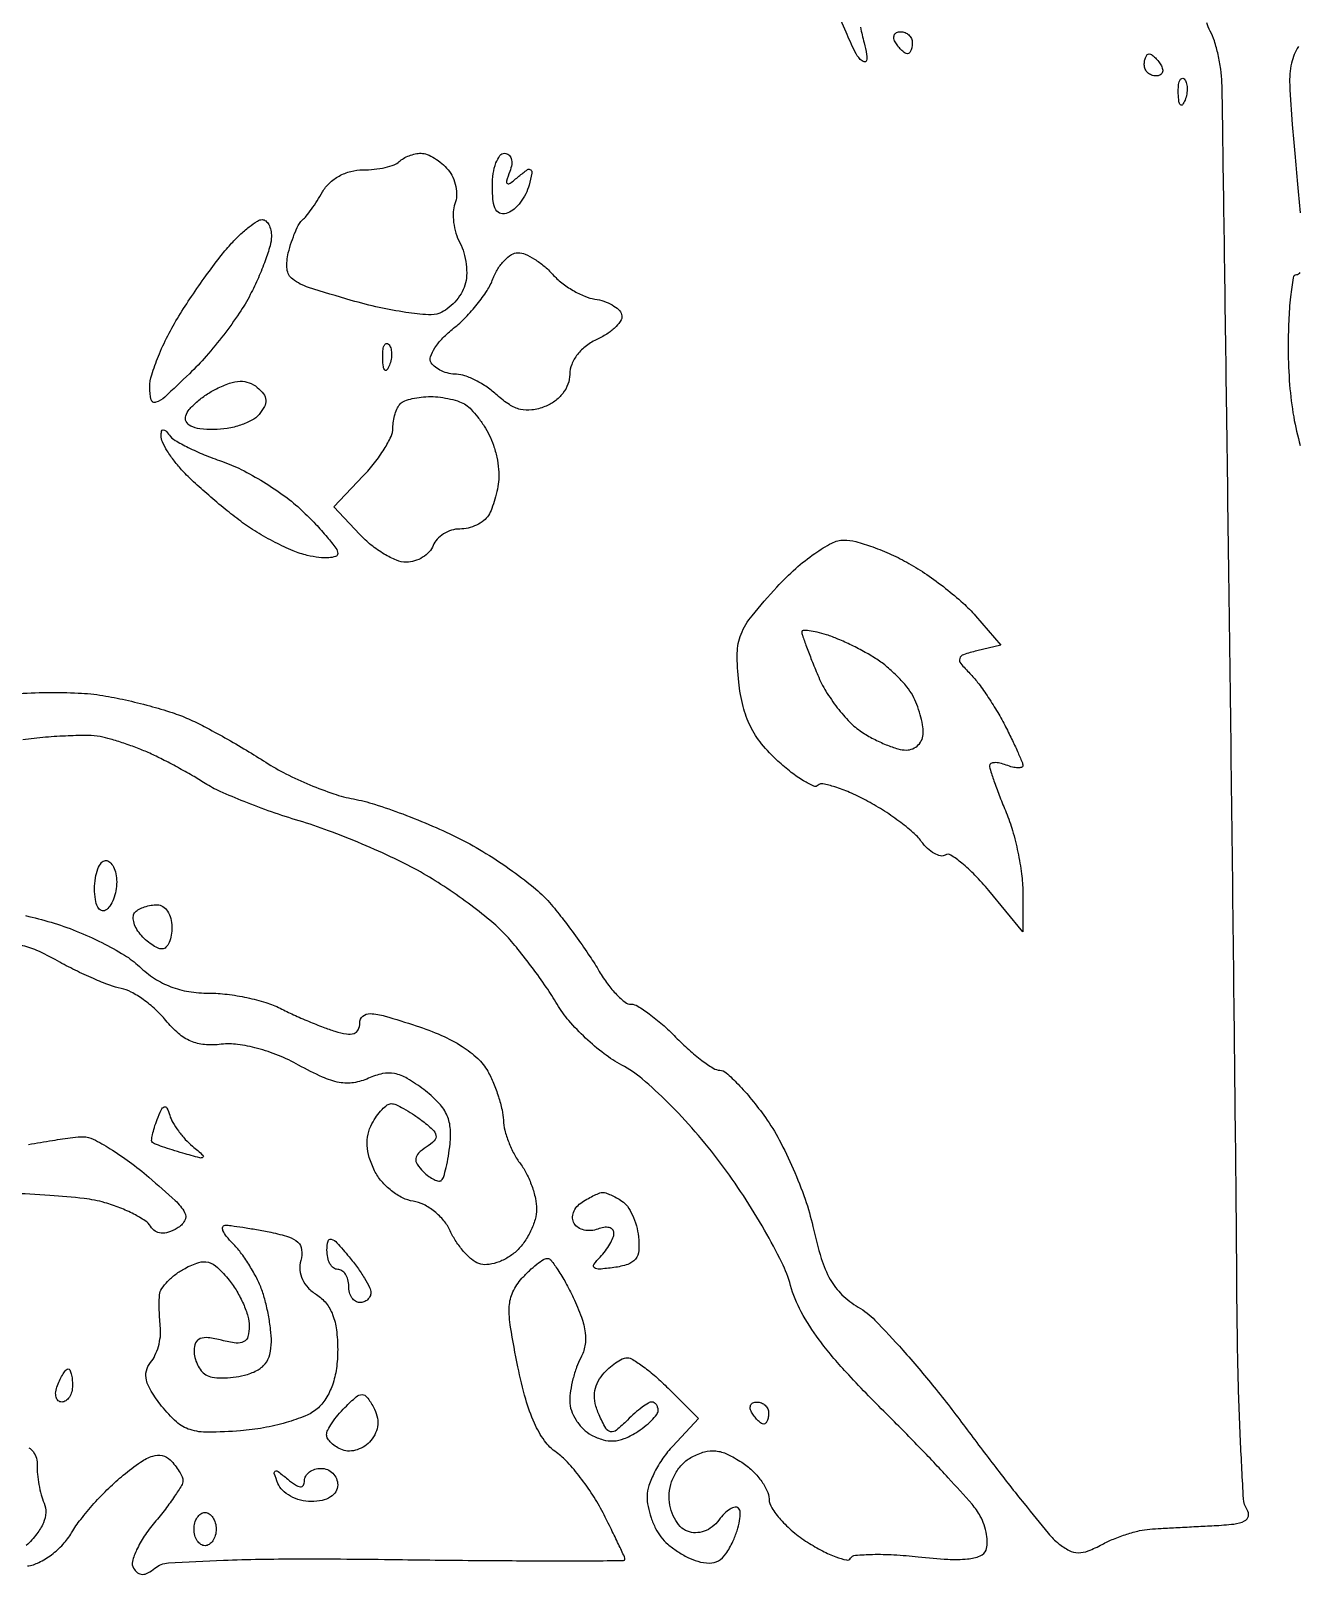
# Model space of a CAD drawing. Extents: x 0 to 102, y 0 to 135.
# Drawn here: x 9.83 to 19.54, y 109.91 to 121.75 of the extents above; entities that cross this region are included whole.
import ezdxf

# ---------------------------------------------------------------- set-up
doc = ezdxf.new("R2010")
doc.units = 0
doc.header["$MEASUREMENT"] = 0

msp = doc.modelspace()

# ---------------------------------------------------------------- linework, layer by layer
for points in [[(9.712642, 116.670807, -0.014533), (9.958724, 116.681037, -0.014674), (10.196638, 116.677025, -0.028678), (10.385199, 116.657429, -0.014869), (10.557427, 116.624194, -0.011457), (10.743172, 116.578094, -0.011618), (10.914886, 116.52696, -0.026966), (11.0403, 116.478809, -0.015855), (11.161336, 116.420013, -0.006837), (11.318951, 116.334401, -0.006757), (11.484369, 116.238637, -0.008888), (11.6325, 116.146577, 0.026404), (11.786368, 116.058265, 0.018062), (11.969365, 115.973867, 0.018245), (12.152144, 115.905169, 0.034748), (12.304075, 115.865797, -0.031108), (12.465242, 115.82528, -0.012423), (12.680492, 115.750749, -0.012238), (12.909298, 115.658656, -0.015089), (13.117633, 115.561261, -0.02144), (13.317654, 115.449285, -0.017581), (13.521413, 115.313332, -0.017935), (13.700019, 115.174884, -0.044032), (13.817624, 115.057775, -0.01151), (13.912525, 114.939572, -0.007609), (14.016293, 114.799692, -0.007658), (14.11305, 114.66058, -0.014711), (14.185557, 114.545693, 0.025904), (14.249278, 114.449561, 0.032918), (14.318087, 114.368358, 0.034736), (14.3825, 114.310416, 0.167317), (14.42844, 114.2946, -0.13846), (14.479371, 114.280221, -0.021155), (14.567706, 114.220737, -0.022299), (14.668346, 114.13943, -0.017677), (14.76975, 114.04315, 0.016657), (14.870924, 113.946696, 0.021095), (14.970868, 113.864873, 0.019691), (15.058396, 113.804417, 0.13567), (15.107909, 113.78935, -0.177879), (15.157013, 113.769863, -0.018387), (15.248164, 113.682073, -0.021065), (15.351645, 113.565337, -0.015325), (15.457014, 113.42745, -0.033776), (15.563434, 113.255551, -0.018951), (15.670106, 113.034106, -0.018841), (15.761326, 112.801228, -0.02906), (15.820564, 112.593305, 0.019052), (15.885064, 112.34843, 0.054367), (15.954281, 112.186646, 0.072325), (16.043649, 112.070852, 0.058952), (16.168315, 111.975819, -0.066574), (16.295534, 111.875749, -0.010945), (16.5091, 111.646243, -0.011869), (16.749516, 111.363011, -0.010231), (16.988752, 111.054514, 0.004067), (17.220272, 110.748244, 0.005302), (17.437369, 110.47197, 0.003996), (17.623242, 110.244277, 0.047989), (17.703539, 110.164479, 0.05311), (17.781947, 110.11308, 0.114885), (17.851485, 110.095667, 0.097355), (17.929013, 110.109574, 0.031289), (18.035542, 110.158967, -0.026807), (18.122869, 110.200411, -0.019726), (18.223499, 110.237151, -0.020043), (18.321714, 110.264389, -0.04134), (18.4005, 110.276121, -0.002067), (18.487141, 110.281417, -0.00068), (18.614656, 110.288509, -0.000677), (18.756162, 110.295994, -0.000767), (18.891943, 110.302783, 0.016506), (19.044198, 110.315209, 0.083093), (19.125982, 110.338749, 0.233172), (19.154774, 110.375347, 0.198248), (19.145743, 110.42415, -0.129923), (19.11799, 110.509029, -0.00268), (19.094477, 110.958584, -0.006092), (19.076108, 111.487559, -0.004039), (19.067331, 112.095, 0.000945), (19.060383, 112.93601, 0.000243), (19.045939, 114.293807, 0.000248), (19.027942, 115.842582, 0.000252), (19.008508, 117.3825, 0.000101), (18.989264, 118.826652, 0.000153), (18.971886, 120.082841, 0.000056), (18.956457, 121.165495, 0.003832), (18.952438, 121.347951, 0.02716), (18.943656, 121.452264, 0.020874), (18.923183, 121.564744, 0.021288), (18.895077, 121.668574, 0.046151), (18.862982, 121.744666, -0.04584), (18.836205, 121.808039, -0.067656)], [(16.184687, 121.774713, 0.009036), (16.212722, 121.6548, -0.015845), (16.232427, 121.565019, -0.102472), (16.231511, 121.518912, -0.441448), (16.21407, 121.509035, -0.121155), (16.183798, 121.5279, -0.081836), (16.142597, 121.586971, -0.009141), (16.074364, 121.736756, -0.010916), (15.9998, 121.919535, -0.008649)], [(19.538745, 121.626398, 0.092524), (19.485332, 121.499007, 0.063802), (19.471152, 121.332724, 0.0122), (19.491416, 121.029626, -0.000595), (19.511367, 120.808471, -0.000484), (19.532242, 120.571355, -0.000488), (19.551055, 120.352789, -0.001272)], [(19.547796, 119.896607, -0.338318), (19.523706, 119.8782, 0.368161), (19.497704, 119.856053, 0.012102), (19.477847, 119.710454, 0.017853), (19.463875, 119.526093, 0.010799), (19.459858, 119.30715, 0.018531), (19.470758, 119.036913, 0.024098), (19.501775, 118.791166, 0.026553), (19.552305, 118.572239, 0.036584)], [(9.807209, 109.993839, 0.081428), (9.895474, 110.021179, 0.045664), (9.991221, 110.080429, 0.044041), (10.079454, 110.159937, 0.054338), (10.145609, 110.248648, -0.033399), (10.215253, 110.350671, -0.016302), (10.316614, 110.471415, -0.016093), (10.430631, 110.590626, -0.02241), (10.540578, 110.689151, -0.019502), (10.673672, 110.78967, -0.0739), (10.766857, 110.835877, -0.133786), (10.838587, 110.839236, -0.142504), (10.900128, 110.805432, -0.028354), (10.937585, 110.763467, -0.030111), (10.96925, 110.718336, -0.031567), (10.9915, 110.676468, -0.106747), (10.998, 110.646371, -0.138705), (10.987742, 110.610106, -0.011541), (10.934091, 110.527204, -0.014702), (10.863769, 110.430119, -0.01081), (10.780437, 110.326623, 0.027999), (10.701214, 110.220997, 0.038453), (10.643202, 110.117449, 0.042893), (10.611198, 110.029245, 0.206854), (10.618769, 109.977624, 0.089429), (10.650727, 109.942053, 0.165947), (10.687006, 109.929564, 0.129136), (10.730068, 109.940751, 0.045452), (10.78311, 109.977186, -0.159568), (10.886705, 110.018115, -0.006037), (11.307787, 110.038223, -0.008795), (11.869375, 110.048362, -0.00354), (12.636778, 110.043285, 0.001395), (13.305985, 110.035986, 0.002327), (13.869341, 110.034035, 0.000218), (14.371512, 110.034851, 0.41361), (14.382, 110.045361, 0.109087), (14.377927, 110.063806, 0.00177), (14.33263, 110.160482, 0.004529), (14.278343, 110.272645, 0.002979), (14.213933, 110.40078, 0.025263), (14.135773, 110.536576, 0.021235), (14.039937, 110.672178, 0.021765), (13.94162, 110.788615, 0.053811), (13.857617, 110.862073, -0.085013), (13.765973, 110.952847, -0.04953), (13.688672, 111.087367, -0.037638), (13.621824, 111.272015, -0.017724), (13.562309, 111.518779, -0.00886), (13.506207, 111.821065, -0.052938), (13.496609, 111.980822, -0.098176), (13.523928, 112.091738, -0.074725), (13.593336, 112.196215, -0.018576), (13.650297, 112.25464, -0.023563), (13.707257, 112.303978, -0.022603), (13.757556, 112.340001, -0.145081), (13.787243, 112.3488, -0.233524), (13.815969, 112.33461, -0.016977), (13.868744, 112.260559, -0.020926), (13.927372, 112.163503, -0.014146), (13.98631, 112.048406, -0.023967), (14.049294, 111.8982, -0.055982), (14.077904, 111.779894, -0.073919), (14.075697, 111.680228, -0.080596), (14.044279, 111.588668, 0.036559), (14.0116, 111.515157, 0.023295), (13.984051, 111.425669, 0.023382), (13.965144, 111.334877, 0.039659), (13.959, 111.257538, 0.084952), (13.971381, 111.185191, 0.057659), (14.00813, 111.109921, 0.056431), (14.062285, 111.043242, 0.071256), (14.126252, 110.996243, 0.052536), (14.213996, 110.960541, 0.083378), (14.294386, 110.95125, 0.080684), (14.375267, 110.968684, 0.046261), (14.464652, 111.013617, 0.025039), (14.530177, 111.059249, 0.031754), (14.585525, 111.107977, 0.033161), (14.625118, 111.153197, 0.164676), (14.6358, 111.18475, 0.073624), (14.632165, 111.2093, 0.087997), (14.621599, 111.230127, 0.100588), (14.605893, 111.244049, 0.131944), (14.587457, 111.249, 0.141123), (14.560968, 111.241372, 0.019154), (14.512791, 111.208476, 0.020815), (14.457523, 111.163873, 0.01619), (14.401161, 111.111046, -0.021348), (14.31645, 111.033276, -0.224455), (14.272163, 111.021569, -0.224318), (14.234992, 111.048359, -0.021322), (14.183674, 111.151333, -0.049064), (14.154452, 111.239027, -0.078347), (14.149157, 111.317668, -0.08443), (14.168189, 111.389904, -0.066763), (14.211129, 111.458487, -0.033712), (14.258028, 111.507819, -0.035403), (14.31041, 111.549532, -0.037852), (14.360487, 111.578608, -0.113075), (14.398867, 111.5874, -0.141646), (14.443188, 111.574587, -0.018955), (14.524223, 111.519059, -0.020674), (14.617243, 111.443839, -0.016041), (14.712221, 111.35475), (14.944827, 111.1221), (14.748013, 110.912379, 0.03709), (14.672694, 110.819146, 0.033391), (14.609014, 110.712576, 0.034989), (14.564985, 110.608989, 0.08318), (14.5512, 110.526699, 0.049748), (14.5589, 110.449499, 0.032372), (14.582264, 110.36291, 0.032465), (14.616432, 110.280532, 0.052076), (14.65695, 110.216212, 0.050181), (14.710219, 110.160888, 0.029875), (14.7834, 110.10591, 0.029679), (14.863714, 110.059366, 0.044691), (14.938917, 110.029627, 0.067807), (15.028043, 110.015989, 0.133513), (15.096985, 110.033521, 0.114812), (15.154263, 110.086148, 0.042913), (15.208207, 110.181844, 0.027276), (15.240231, 110.263682, 0.037034), (15.259422, 110.340632, 0.040674), (15.265027, 110.403393, 0.200933), (15.251856, 110.435544, 0.246319), (15.225252, 110.443843, 0.089107), (15.187021, 110.429523, 0.06253), (15.143174, 110.39542, 0.038391), (15.100549, 110.345639, -0.070724), (15.049804, 110.293577, -0.078782), (14.988291, 110.259991, -0.083538), (14.922576, 110.248316, -0.094164), (14.859534, 110.259699, -0.113192), (14.805772, 110.295839, -0.067451), (14.760832, 110.358942, -0.061424), (14.730657, 110.438758, -0.05976), (14.7204, 110.524268, -0.065918), (14.732615, 110.616518, -0.064498), (14.768437, 110.703145, -0.065799), (14.824308, 110.776285, -0.074049), (14.895273, 110.829036, -0.054037), (14.991641, 110.86791, -0.096158), (15.076594, 110.87504, -0.084254), (15.165557, 110.849833, -0.033969), (15.275973, 110.787762, -0.044274), (15.354984, 110.725354, -0.043347), (15.42239, 110.649599, -0.046747), (15.469379, 110.572453, -0.107699), (15.485381, 110.5068, 0.136227), (15.506292, 110.438056, 0.040055), (15.573299, 110.349203, 0.036973), (15.668134, 110.25712, 0.032363), (15.779648, 110.175462, 0.020358), (15.893895, 110.109037, 0.032997), (15.996444, 110.063246, 0.035784), (16.077213, 110.039805, 0.317061), (16.109482, 110.053569, -0.238552), (16.146451, 110.076177, -0.015006), (16.277831, 110.082819, -0.019493), (16.441236, 110.079799, -0.013043), (16.627609, 110.064192, 0.012341), (16.854219, 110.044895, 0.039968), (17.005057, 110.047856, 0.066424), (17.101199, 110.070588, 0.213028), (17.146708, 110.116024, 0.092331), (17.156128, 110.167133, 0.041667), (17.150309, 110.235297, 0.039373), (17.131881, 110.308336, 0.043202), (17.102627, 110.375239, 0.055769), (17.039006, 110.466271, 0.005264), (16.856698, 110.669196, 0.006687), (16.632905, 110.906631, 0.005216), (16.383664, 111.158761, -0.010767), (16.076252, 111.476721, -0.026469), (15.868457, 111.726412, -0.035872), (15.731566, 111.940247, -0.056242), (15.649589, 112.142339, 0.046659), (15.582324, 112.317716, 0.015072), (15.451348, 112.563487, 0.014883), (15.288418, 112.829506, 0.016171), (15.114187, 113.077922, 0.017738), (14.9196, 113.318818, 0.018531), (14.711133, 113.541704, 0.019441), (14.513631, 113.723084, 0.054098), (14.357969, 113.828644, -0.040635), (14.222609, 113.915222, -0.026217), (14.080486, 114.035584, -0.026329), (13.95306, 114.168838, -0.044216), (13.862893, 114.2946, 0.016655), (13.779682, 114.425295, 0.010236), (13.673532, 114.573754, 0.01026), (13.562375, 114.716469, 0.018016), (13.463924, 114.829111, 0.03164), (13.348474, 114.937365, 0.013485), (13.181451, 115.0678, 0.01328), (12.995265, 115.197786, 0.016998), (12.8169, 115.306881, 0.018764), (12.61838, 115.409581, 0.010384), (12.369049, 115.520663, 0.010343), (12.111413, 115.622871, 0.016379), (11.8863, 115.69853, -0.01131), (11.676452, 115.766699, -0.01066), (11.465679, 115.845562, -0.010684), (11.281989, 115.923381, -0.036005), (11.1672, 115.985209, 0.010468), (11.07087, 116.043623, 0.006526), (10.9557, 116.108215, 0.006547), (10.840437, 116.168953, 0.011801), (10.7442, 116.215237, 0.014648), (10.650856, 116.254196, 0.010706), (10.545126, 116.292155, 0.010835), (10.443314, 116.323827, 0.023396), (10.3635, 116.34278, 0.045548), (10.271371, 116.351589, 0.011317), (10.119746, 116.348809, 0.011477), (9.945655, 116.337665, 0.011291), (9.7713, 116.318503, 0.020191)], [(9.793247, 114.972928, -0.013521), (9.988595, 114.921396, -0.02439), (10.18037, 114.854908, -0.020462), (10.376608, 114.766467, -0.020952), (10.549405, 114.670664, -0.052023), (10.664229, 114.582996, 0.044827), (10.780273, 114.49173, 0.052953), (10.904659, 114.428383, 0.051688), (11.042122, 114.391527, 0.039688), (11.19718, 114.3792, -0.030671), (11.33519, 114.370726, -0.021825), (11.488043, 114.345071, -0.022134), (11.632255, 114.307603, -0.043033), (11.742451, 114.263018, 0.010975), (11.843813, 114.214238, 0.007743), (11.959708, 114.163715, 0.007819), (12.072083, 114.118835, 0.016281), (12.16125, 114.088117, 0.032656), (12.250302, 114.066897, 0.121436), (12.307382, 114.071074, 0.20198), (12.339673, 114.099016, 0.115222), (12.3516, 114.150087, -0.212475), (12.375059, 114.202799, -0.197569), (12.430938, 114.222769, -0.059537), (12.545337, 114.203625, -0.007597), (12.784043, 114.1298, -0.025024), (12.97629, 114.056301, -0.037771), (13.134337, 113.971855, -0.044596), (13.254407, 113.879559, -0.080301), (13.330945, 113.782162, -0.027745), (13.375189, 113.690644, -0.021365), (13.413453, 113.586505, -0.021798), (13.440867, 113.485808, -0.047186), (13.451093, 113.4063, 0.05502), (13.462172, 113.329641, 0.029518), (13.491597, 113.238563, 0.02901), (13.533011, 113.148142, 0.040034), (13.580991, 113.07288, -0.044784), (13.628559, 112.996678, -0.031082), (13.668713, 112.903374, -0.031454), (13.69624, 112.80814, -0.054675), (13.7052, 112.726442, -0.07086), (13.693785, 112.646304, -0.041986), (13.659091, 112.556023, -0.041124), (13.608313, 112.469953, -0.05506), (13.548235, 112.402172, -0.052789), (13.478718, 112.351478, -0.052204), (13.399873, 112.31624, -0.056969), (13.32392, 112.300673, -0.114181), (13.263594, 112.309114, -0.08474), (13.208139, 112.342016, -0.036419), (13.14661, 112.402565, -0.034697), (13.088988, 112.478165, -0.038611), (13.044639, 112.558444, 0.065787), (12.995424, 112.637133, 0.051183), (12.923476, 112.708056, 0.052367), (12.840941, 112.761111, 0.081261), (12.760348, 112.78644, -0.081883), (12.678945, 112.812134, -0.050135), (12.593955, 112.866529, -0.048693), (12.5184, 112.939329, -0.06149), (12.464943, 113.020242, -0.040141), (12.42466, 113.120872, -0.061115), (12.407971, 113.213402, -0.068381), (12.414865, 113.299208, -0.068776), (12.444652, 113.379792, -0.030772), (12.480891, 113.438514, -0.037895), (12.521863, 113.488137, -0.04153), (12.561527, 113.523053, -0.161076), (12.592207, 113.5332, -0.105275), (12.627459, 113.525694, -0.019964), (12.686673, 113.496395, -0.020519), (12.754208, 113.455873, -0.017571), (12.82188, 113.407908, -0.020445), (12.909584, 113.335135, -0.1656), (12.934687, 113.290158, -0.249503), (12.921792, 113.249649, -0.048426), (12.859907, 113.19993, 0.044178), (12.80105, 113.153459, 0.175175), (12.780619, 113.11297, 0.180836), (12.791106, 113.069611, 0.047607), (12.837347, 113.013613, 0.034204), (12.87976, 112.976637, 0.052211), (12.921492, 112.951376, 0.06793), (12.95657, 112.940359, 0.243149), (12.978271, 112.947271, 0.125987), (12.994298, 112.974329, 0.013895), (13.012707, 113.044573, 0.016252), (13.029849, 113.130904, 0.012472), (13.043131, 113.226146, 0.053815), (13.043895, 113.351311, 0.088036), (13.01496, 113.453063, 0.079978), (12.95028, 113.545159, 0.037703), (12.84106, 113.641636, 0.028493), (12.715526, 113.725903, 0.08363), (12.618675, 113.763172, 0.101721), (12.526264, 113.762962, 0.055525), (12.41806, 113.72759, -0.068446), (12.304691, 113.693733, -0.085116), (12.194853, 113.695522, -0.060704), (12.065369, 113.736625, -0.019118), (11.883653, 113.828213, 0.029841), (11.728748, 113.902169, 0.030684), (11.567556, 113.956377, 0.032857), (11.416039, 113.986677, 0.061828), (11.291453, 113.987697, -0.049292), (11.162702, 113.985532, -0.081366), (11.057382, 114.01176, -0.077909), (10.962859, 114.071277, -0.041729), (10.866607, 114.170553, 0.03528), (10.787699, 114.254064, 0.030833), (10.694357, 114.329788, 0.032088), (10.601135, 114.387685, 0.075482), (10.524133, 114.415004, -0.042172), (10.438241, 114.439196, -0.01255), (10.311753, 114.490296, -0.012493), (10.171973, 114.555083, -0.013189), (10.038146, 114.625673, 0.02144), (9.87839, 114.706599, 0.056987), (9.756848, 114.745822, 0.080543)], [(9.816419, 113.221268, -0.005951), (9.998928, 113.251731, -0.005433), (10.154351, 113.274048, -0.032949), (10.235482, 113.2794, -0.118403), (10.311067, 113.261247, -0.02039), (10.440461, 113.188496, -0.021203), (10.588208, 113.088418, -0.017546), (10.73688, 112.969939, -0.008514), (10.93927, 112.79064, -0.080753), (11.010708, 112.700031, -0.259478), (11.010627, 112.636557, -0.13877), (10.953534, 112.579397, -0.045903), (10.885882, 112.54931, -0.100232), (10.829835, 112.542158, -0.129684), (10.784711, 112.557654, -0.107535), (10.749327, 112.594304, 0.109446), (10.70798, 112.636808, 0.02601), (10.622198, 112.686973, 0.025527), (10.515277, 112.735507, 0.022772), (10.399852, 112.774983, 0.042653), (10.240922, 112.806991, 0.010759), (9.977977, 112.831242, 0.010901), (9.675171, 112.845986, 0.010807)], [(9.816849, 110.899146, -0.10538), (9.852505, 110.86711, -0.092211), (9.875391, 110.819114, -0.075594), (9.881647, 110.76255, 0.03507), (9.883608, 110.695745, 0.020966), (9.894811, 110.617038, 0.020935), (9.912636, 110.539222, 0.033845), (9.93494, 110.475089, -0.115225), (9.947534, 110.402994, -0.085777), (9.929242, 110.324033, -0.066995), (9.879348, 110.239377, -0.036946), (9.798186, 110.150528)]]:
    msp.add_lwpolyline(points, format="xyb")
for points in [[(16.492007, 121.7394, -0.093332), (16.526207, 121.73296, -0.09642), (16.555282, 121.714549, -0.099167), (16.574742, 121.68708, -0.105053), (16.5816, 121.6548, -0.042167), (16.578864, 121.622411, -0.061769), (16.570641, 121.595051, -0.081139), (16.558559, 121.576499, -0.210953), (16.544293, 121.5702, -0.151918), (16.526465, 121.575745, -0.038439), (16.502586, 121.595051, -0.035638), (16.477457, 121.622417, -0.029505), (16.4547, 121.6548, -0.082592), (16.441459, 121.687126, -0.161196), (16.444091, 121.714549, -0.182303), (16.461979, 121.732777, -0.108972)], [(18.395507, 121.5702, -0.151918), (18.413335, 121.564655, -0.038439), (18.437214, 121.545349, -0.035638), (18.462343, 121.517983, -0.029505), (18.4851, 121.4856, -0.082592), (18.498341, 121.453274, -0.161196), (18.495709, 121.425851, -0.182303), (18.477821, 121.407623, -0.108972), (18.447793, 121.401, -0.093332), (18.413593, 121.40744, -0.09642), (18.384518, 121.425851, -0.099167), (18.365058, 121.45332, -0.105053), (18.3582, 121.4856, -0.042167), (18.360936, 121.517989, -0.061769), (18.369159, 121.545349, -0.081139), (18.381241, 121.563901, -0.210953)], [(18.663113, 121.378087, -0.126455), (18.679461, 121.350429, -0.060344), (18.686158, 121.309372, -0.05415), (18.682992, 121.262203, -0.051402), (18.669791, 121.215938, -0.054073), (18.651048, 121.180687, -0.470617), (18.63563, 121.179228, -0.168741), (18.623674, 121.203911, -0.018894), (18.618679, 121.26705, -0.028489), (18.619609, 121.325947, -0.077125), (18.628976, 121.366554, -0.208169), (18.644597, 121.381997, -0.296942)], [(12.820641, 120.8088, -0.094673), (12.867369, 120.799872, -0.042247), (12.923665, 120.77184, -0.039813), (12.97998, 120.73112, -0.04314), (13.027506, 120.682977, -0.068307), (13.063624, 120.624894, -0.054783), (13.086138, 120.554722, -0.056284), (13.092448, 120.483656, -0.085839), (13.080468, 120.423049, 0.079999), (13.067168, 120.359639, 0.042868), (13.070262, 120.279495, 0.041284), (13.087738, 120.196198, 0.050563), (13.11799, 120.122676, -0.053964), (13.148365, 120.047408, -0.039221), (13.166086, 119.958782, -0.039876), (13.169536, 119.870908, -0.066813), (13.156766, 119.79822, -0.062353), (13.126996, 119.733627, -0.045191), (13.079214, 119.670346, -0.045749), (13.021806, 119.617685, -0.071235), (12.963262, 119.585043, -0.110587), (12.877, 119.572347, -0.017357), (12.705157, 119.591128, -0.018568), (12.50084, 119.628457, -0.015252), (12.285833, 119.682977, -0.007656), (11.959428, 119.781859, -0.084578), (11.838671, 119.844454, -0.210429), (11.795132, 119.922472, -0.085219), (11.804557, 120.046553, -0.018737), (11.828958, 120.130362, -0.021718), (11.858556, 120.208001, -0.021382), (11.888935, 120.270824, -0.107285), (11.914157, 120.300353, 0.061589), (11.941989, 120.327511, 0.013784), (11.982047, 120.380528, 0.014102), (12.025174, 120.44476, 0.01322), (12.065591, 120.5127, -0.077393), (12.118804, 120.580605, -0.062995), (12.193786, 120.634796, -0.061124), (12.28232, 120.66994, -0.064035), (12.375323, 120.6819, 0.026826), (12.462333, 120.686572, 0.029101), (12.545972, 120.700538, 0.030342), (12.615508, 120.720859, 0.109622), (12.654282, 120.74535, -0.065558), (12.686209, 120.769661, -0.038893), (12.729516, 120.790162, -0.038269), (12.776732, 120.804142, -0.052892)], [(13.460451, 120.8088, -0.173013), (13.491935, 120.797569, -0.151815), (13.511273, 120.768323, -0.105146), (13.514566, 120.723501, -0.057622), (13.500815, 120.669934, 0.013111), (13.474534, 120.595685, 0.36126), (13.481661, 120.577808, 0.295163), (13.502942, 120.579427, 0.010689), (13.569707, 120.632469, -0.017887), (13.635917, 120.683532, -0.344757), (13.66022, 120.682491, -0.272912), (13.669093, 120.656683, -0.013519), (13.647908, 120.565687, -0.052914), (13.622305, 120.497977, -0.0458), (13.582018, 120.433543, -0.048175), (13.533985, 120.381628, -0.090629), (13.485363, 120.352007, -0.143622), (13.431694, 120.347644, -0.214092), (13.394103, 120.374822, -0.105864), (13.372692, 120.441196, -0.025281), (13.3668, 120.557655, -0.035478), (13.373634, 120.653844, -0.053821), (13.39431, 120.735026, -0.070339), (13.424546, 120.790719, -0.237568)], [(11.604947, 120.3012, -0.180233), (11.631608, 120.291267, -0.091585), (11.654281, 120.262933, -0.071565), (11.669637, 120.220774, -0.051652), (11.6748, 120.17093, -0.071321), (11.664775, 120.101007, -0.016132), (11.627275, 119.986724, -0.016395), (11.574945, 119.856504, -0.015258), (11.513013, 119.72678, -0.029505), (11.429364, 119.585609, -0.015341), (11.309595, 119.419461, -0.015202), (11.175752, 119.255855, -0.022363), (11.047713, 119.121354, -0.005153), (10.857876, 118.942727, -0.103962), (10.790181, 118.902378, -0.444002), (10.755224, 118.921721, -0.057487), (10.7442, 119.017285, -0.075247), (10.758692, 119.113038, -0.021528), (10.809399, 119.254815, -0.02115), (10.881198, 119.411861, -0.021012), (10.966153, 119.562631, -0.009592), (11.063841, 119.713596, -0.007847), (11.173871, 119.871291, -0.007941), (11.27968, 120.013172, -0.020613), (11.3616, 120.11085, -0.018513), (11.433145, 120.183735, -0.023466), (11.504649, 120.245285, -0.022494), (11.567759, 120.290227, -0.144453)], [(13.563094, 120.0474, -0.102246), (13.617922, 120.03607, -0.037108), (13.688659, 119.999086, -0.034914), (13.762312, 119.945865, -0.034941), (13.827823, 119.882926, 0.043316), (13.897639, 119.818061, 0.032647), (13.984319, 119.759166, 0.033407), (14.073812, 119.714296, 0.062849), (14.151558, 119.692576, -0.044764), (14.220684, 119.675926, -0.048355), (14.283876, 119.647519, -0.053851), (14.332443, 119.612353, -0.130466), (14.356414, 119.575528, -0.207584), (14.352552, 119.533572, -0.067936), (14.314807, 119.482537, -0.054242), (14.252303, 119.430955, -0.03853), (14.172691, 119.386991, 0.05511), (14.086306, 119.335487, 0.063971), (14.018016, 119.268534, 0.070533), (13.974049, 119.192922, 0.096764), (13.959, 119.115888, -0.090454), (13.945381, 119.041224, -0.074299), (13.905816, 118.97035, -0.070327), (13.844787, 118.91083, -0.066893), (13.76865, 118.869347, -0.057402), (13.668938, 118.843821, -0.092959), (13.581777, 118.848135, -0.085243), (13.496928, 118.8845, -0.041787), (13.403647, 118.956673, 0.034882), (13.326663, 119.017953, 0.032192), (13.239878, 119.069763, 0.033753), (13.156422, 119.105674, 0.084923), (13.09139, 119.1168, -0.057403), (13.034721, 119.123328, -0.050144), (12.978232, 119.142649, -0.052863), (12.930277, 119.171095, -0.094328), (12.899401, 119.204796, -0.224287), (12.894195, 119.250957, -0.060818), (12.927059, 119.318912, -0.049148), (12.987776, 119.395524, -0.033989), (13.069926, 119.469706, 0.032816), (13.161623, 119.552118, 0.024887), (13.251149, 119.653516, 0.025413), (13.325855, 119.75756, 0.052193), (13.371024, 119.84701, -0.047065), (13.408755, 119.923669, -0.05324), (13.458872, 119.988535, -0.060682), (13.513174, 120.032933, -0.141984)], [(12.571913, 119.347687, -0.126455), (12.588261, 119.320029, -0.060344), (12.594958, 119.278972, -0.05415), (12.591792, 119.231803, -0.051402), (12.578591, 119.185538, -0.054073), (12.559848, 119.150287, -0.470617), (12.54443, 119.148828, -0.168741), (12.532474, 119.173511, -0.018894), (12.527479, 119.23665, -0.028489), (12.528409, 119.295547, -0.077125), (12.537776, 119.336154, -0.208169), (12.553397, 119.351597, -0.296942)], [(11.566789, 119.016524, -0.057598), (11.614623, 118.966498, -0.146015), (11.632067, 118.919866, -0.139921), (11.62143, 118.869977, -0.051201), (11.580884, 118.809475, -0.097631), (11.526343, 118.76506, -0.041667), (11.439501, 118.72778, -0.039148), (11.33733, 118.702348, -0.041448), (11.234391, 118.6938, -0.029416), (11.127848, 118.700074, -0.084793), (11.057122, 118.720934, -0.160666), (11.022331, 118.754982, -0.201718), (11.018781, 118.79955, -0.099936), (11.045895, 118.847148, -0.033627), (11.10261, 118.903992, -0.031888), (11.175486, 118.960035, -0.031514), (11.255176, 119.006598, -0.033346), (11.355091, 119.048739, -0.075296), (11.435664, 119.063579, -0.096094), (11.504184, 119.052539, -0.085549)], [(12.89445, 118.946305, -0.030356), (12.968758, 118.941241, -0.025662), (13.04627, 118.927132, -0.026454), (13.11574, 118.906835, -0.062977), (13.163785, 118.882855, -0.058163), (13.205538, 118.847334, -0.022373), (13.254949, 118.789255, -0.021792), (13.303446, 118.720836, -0.025067), (13.343414, 118.6515, -0.039473), (13.375516, 118.574259, -0.026488), (13.400296, 118.481863, -0.026714), (13.414831, 118.389231, -0.046681), (13.415524, 118.311613, -0.027542), (13.40528, 118.238623, -0.021217), (13.386401, 118.160438, -0.021647), (13.362417, 118.088698, -0.046946), (13.336652, 118.036663, -0.090614), (13.300615, 117.996742, -0.053167), (13.245566, 117.963027, -0.050856), (13.181187, 117.940134, -0.060081), (13.117058, 117.9324, 0.074909), (13.054105, 117.922915, 0.064522), (12.993175, 117.895123, 0.066849), (12.943402, 117.854018, 0.095434), (12.913206, 117.8055, -0.096497), (12.882868, 117.756981, -0.066862), (12.832664, 117.715877, -0.064324), (12.771102, 117.688084, -0.074034), (12.707402, 117.6786, -0.097872), (12.633211, 117.693263, -0.036664), (12.537921, 117.740895, -0.034597), (12.438897, 117.809517, -0.035375), (12.351065, 117.89067), (12.151836, 118.102739), (12.378618, 118.339449, 0.024854), (12.46542, 118.439566, 0.027482), (12.538783, 118.544613, 0.028372), (12.590768, 118.640235, 0.110757), (12.6054, 118.705479, -0.038722), (12.609561, 118.759128, -0.03502), (12.621968, 118.81338, -0.036805), (12.640138, 118.860448, -0.086065), (12.6618, 118.8912, -0.106256), (12.695314, 118.912856, -0.03236), (12.753406, 118.930652, -0.030781), (12.822841, 118.942644, -0.029217)], [(10.893545, 118.651049, 0.102006), (10.937429, 118.611269, 0.017461), (11.036847, 118.557192, 0.018401), (11.159985, 118.501247, 0.015499), (11.2941, 118.450971, -0.035123), (11.44362, 118.388128, -0.020374), (11.613862, 118.293162, -0.020297), (11.777584, 118.1835, -0.032006), (11.90745, 118.075276, -0.012385), (12.012767, 117.970357, -0.017075), (12.101633, 117.87073, -0.013743), (12.169201, 117.784872, -0.161189), (12.1824, 117.744992, -0.322234), (12.165972, 117.722148, -0.0654), (12.114059, 117.711988, -0.046836), (12.038947, 117.714313, -0.026925), (11.94975, 117.730396, -0.041903), (11.840986, 117.765955, -0.018541), (11.703948, 117.829938, -0.018199), (11.562933, 117.908869, -0.023352), (11.439678, 117.991999, -0.010687), (11.321259, 118.084179, -0.008016), (11.194772, 118.190468, -0.008112), (11.07891, 118.294386, -0.018363), (10.995528, 118.377543, -0.023211), (10.931803, 118.452648, -0.026363), (10.878157, 118.530313, -0.026925), (10.840148, 118.60023, -0.115134), (10.830095, 118.646302, -0.051897), (10.834203, 118.68091, -0.329809), (10.846814, 118.691789, -0.22603), (10.865784, 118.684433, -0.031309)], [(16.058431, 117.8478, -0.065426), (16.148853, 117.835917, -0.020832), (16.278739, 117.795312, -0.020394), (16.421201, 117.737512, -0.021388), (16.556181, 117.669119, -0.022843), (16.692037, 117.584429, -0.01598), (16.837319, 117.477369, -0.01616), (16.970204, 117.36559, -0.032046), (17.066514, 117.267269), (17.258721, 117.0441), (17.076185, 116.999868, 0.020139), (16.97278, 116.970357, 0.242997), (16.944702, 116.941733, 0.254535), (16.952486, 116.903228, 0.021862), (17.022754, 116.826532, -0.034597), (17.081866, 116.75862, -0.013388), (17.154434, 116.657034, -0.013179), (17.227481, 116.542355, -0.01589), (17.28973, 116.430815, -0.006224), (17.342543, 116.325492, -0.008608), (17.387101, 116.22964, -0.005817), (17.421942, 116.148657, -0.098986), (17.4276, 116.120356, -0.329258), (17.417966, 116.107312, -0.08437), (17.390323, 116.103695, -0.053393), (17.349372, 116.10967, -0.028717), (17.3007, 116.125206, 0.035719), (17.252041, 116.139992, 0.066574), (17.211077, 116.143715, 0.109231), (17.183941, 116.136499, 0.280338), (17.1738, 116.119834, 0.079707), (17.179359, 116.085183, 0.005671), (17.211077, 115.992432, 0.007876), (17.252094, 115.882323, 0.005859), (17.3007, 115.762051, -0.029027), (17.349333, 115.623575, -0.01855), (17.390323, 115.457946, -0.018636), (17.418499, 115.292061, -0.032757), (17.4276, 115.153293), (17.4276, 114.848249), (17.166993, 115.16441, 0.019236), (17.061908, 115.282346, 0.029913), (16.961788, 115.374627, 0.029933), (16.876972, 115.435823, 0.287216), (16.834382, 115.436071, -0.195988), (16.798617, 115.43006, -0.075296), (16.750764, 115.448669, -0.059584), (16.698828, 115.487354, -0.042973), (16.650839, 115.541449, 0.054871), (16.586785, 115.610287, 0.018628), (16.479853, 115.695792, 0.018267), (16.353749, 115.782199, 0.020019), (16.22539, 115.856404, 0.018018), (16.101448, 115.915983, 0.026879), (15.988851, 115.958149, 0.025184), (15.897481, 115.981891, 0.252483), (15.860963, 115.970963, -0.309416), (15.826739, 115.964549, -0.031468), (15.749397, 116.004599, -0.030672), (15.654771, 116.069621, -0.019196), (15.552102, 116.156407, -0.037675), (15.428159, 116.288036, -0.055131), (15.342376, 116.421908, -0.053749), (15.286501, 116.57388, -0.03368), (15.252999, 116.760534, -0.030188), (15.241969, 116.981389, -0.093207), (15.270999, 117.127347, -0.075831), (15.354669, 117.268982, -0.015639), (15.545524, 117.48825, -0.023307), (15.689285, 117.629527, -0.029679), (15.834905, 117.745071, -0.031956), (15.966016, 117.825007, -0.121498)], [(15.92595, 117.122207, 0.01697), (15.852941, 117.142598, 0.030164), (15.791515, 117.153654, 0.03376), (15.746592, 117.155916, 0.409185), (15.7356, 117.144733, 0.085364), (15.739983, 117.119247, 0.003521), (15.771692, 117.031749, 0.006031), (15.811394, 116.928402, 0.004235), (15.858465, 116.813005, 0.037869), (15.921068, 116.690213, 0.027892), (16.007678, 116.564415, 0.028428), (16.103572, 116.454097, 0.054643), (16.193889, 116.379673, 0.024867), (16.284803, 116.326367, 0.023581), (16.382159, 116.281312, 0.024286), (16.471984, 116.249767, 0.072415), (16.536323, 116.2404, 0.101071), (16.585886, 116.250522, 0.0984), (16.628049, 116.279311, 0.097453), (16.656294, 116.322305, 0.097042), (16.6662, 116.372862, 0.046573), (16.660451, 116.434452, 0.023029), (16.642358, 116.510962, 0.022631), (16.616118, 116.589222, 0.030667), (16.585035, 116.656981, 0.048666), (16.540189, 116.724156, 0.023343), (16.470788, 116.801303, 0.022889), (16.390229, 116.875718, 0.030256), (16.310085, 116.935326, 0.018978), (16.22203, 116.988235, 0.012579), (16.117309, 117.042481, 0.012669), (16.012777, 117.090099, 0.023963)], [(10.4058, 115.3944, -0.186414), (10.438099, 115.381924, -0.089706), (10.465549, 115.346164, -0.069539), (10.484158, 115.29303, -0.049547), (10.4904, 115.230193, -0.046881), (10.484133, 115.163502, -0.046318), (10.465549, 115.098863, -0.050262), (10.438249, 115.045512, -0.111412), (10.4058, 115.0137, -0.253782), (10.373246, 115.011859, -0.1651), (10.345507, 115.038639, -0.083483), (10.32701, 115.096552, -0.035659), (10.3212, 115.177907, -0.037227), (10.327381, 115.260816, -0.055981), (10.346051, 115.330805, -0.073461), (10.373391, 115.378646, -0.230178)], [(10.8006, 115.056, -0.148195), (10.843617, 115.042964, -0.098894), (10.880265, 115.006297, -0.082425), (10.904974, 114.951486, -0.064853), (10.9134, 114.8868, -0.041949), (10.907956, 114.822021, -0.061523), (10.891592, 114.767303, -0.080835), (10.86755, 114.730188, -0.211751), (10.839159, 114.7176, -0.110009), (10.804121, 114.725403, -0.038704), (10.759047, 114.750951, -0.036176), (10.712229, 114.787689, -0.035119), (10.670693, 114.831134, -0.050768), (10.638764, 114.87869, -0.066538), (10.620498, 114.927669, -0.082297), (10.61793, 114.970542, -0.171918), (10.632134, 115.000334, -0.078717), (10.661533, 115.021692, -0.038029), (10.704583, 115.039648, -0.036499), (10.753328, 115.051896, -0.043328)], [(10.896358, 113.444322, 0.0589), (10.920139, 113.389157, 0.027663), (10.962771, 113.324086, 0.026949), (11.01555, 113.260032, 0.034077), (11.071182, 113.2072, -0.007944), (11.150871, 113.139071, -0.480618), (11.150072, 113.12261, -0.226939), (11.125873, 113.118207, -0.004216), (10.998, 113.15426, -0.005236), (10.915295, 113.179274, -0.007285), (10.84183, 113.203518, -0.004726), (10.780889, 113.225265, -0.088369), (10.763359, 113.235501, -0.25209), (10.757289, 113.251053, -0.021047), (10.764586, 113.295191, -0.024058), (10.778794, 113.349907, -0.016064), (10.800034, 113.411064, -0.01596), (10.832351, 113.487858, -0.204817), (10.854947, 113.508346, -0.384493), (10.87539, 113.499663, -0.036425)], [(14.2128, 112.853809, -0.087794), (14.235537, 112.849786, -0.018392), (14.273123, 112.834465, -0.018758), (14.315968, 112.813165, -0.01678), (14.358755, 112.787956, -0.100672), (14.400198, 112.74804, -0.042249), (14.43879, 112.680486, -0.039566), (14.4691, 112.598847, -0.04124), (14.485655, 112.514575, -0.047496), (14.487418, 112.408516, -0.149804), (14.461613, 112.343093, -0.146868), (14.403192, 112.302604, -0.045043), (14.2974, 112.27846, -0.012417), (14.185487, 112.266154, -0.185307), (14.148364, 112.2769, -0.408726), (14.144554, 112.302709, -0.03558), (14.19165, 112.358556, 0.031741), (14.23212, 112.405806, 0.031628), (14.266336, 112.457854, 0.033302), (14.290196, 112.507029, 0.096591), (14.2974, 112.543971, 0.193899), (14.28724, 112.569186, 0.14468), (14.260919, 112.584164, 0.096176), (14.220774, 112.585698, 0.053264), (14.173209, 112.573046, -0.074507), (14.121557, 112.561622, -0.075602), (14.069094, 112.565933, -0.08186), (14.023893, 112.584845, -0.114903), (13.993171, 112.615753, -0.128512), (13.980842, 112.6559, -0.099481), (13.987976, 112.701265, -0.088082), (14.01357, 112.744947, -0.075261), (14.053911, 112.779963, -0.01497), (14.10165, 112.808234, -0.017419), (14.148678, 112.832117, -0.016607), (14.189498, 112.849465, -0.092422)], [(11.319782, 112.6026, -0.032946), (11.36633, 112.59953, -0.005364), (11.455973, 112.586671, -0.005892), (11.561301, 112.569135, -0.005159), (11.670974, 112.548375, -0.025964), (11.806871, 112.513775, -0.113703), (11.878005, 112.472319, -0.180562), (11.906318, 112.415092, -0.089722), (11.900018, 112.33324, 0.085094), (11.893654, 112.259417, 0.086684), (11.912349, 112.1882, 0.081481), (11.955489, 112.124082, 0.064512), (12.020169, 112.071014, -0.084944), (12.09326, 112.005903, -0.076432), (12.14377, 111.917894, -0.06112), (12.17302, 111.801579, -0.031079), (12.1824, 111.650822, -0.034755), (12.172288, 111.505524, -0.048859), (12.141847, 111.379274, -0.055842), (12.092224, 111.275439, -0.076478), (12.0248, 111.197003, -0.081395), (11.93544, 111.142747, -0.025858), (11.787643, 111.09187, -0.025043), (11.614348, 111.05134, -0.025436), (11.438767, 111.028597, -0.016209), (11.190481, 111.017283, -0.079624), (11.05209, 111.037603, -0.107914), (10.947976, 111.097173, -0.042421), (10.834534, 111.218626, -0.025749), (10.754978, 111.331242, -0.078925), (10.718185, 111.416826, -0.121404), (10.717699, 111.487549, -0.114996), (10.749939, 111.552015, 0.063826), (10.783715, 111.605266, 0.039755), (10.809678, 111.674601, 0.039368), (10.824635, 111.748334, 0.056314), (10.82523, 111.815006, -0.011187), (10.819848, 111.881145, -0.008679), (10.816852, 111.953318, -0.00879), (10.816411, 112.02077, -0.020871), (10.819058, 112.070873, -0.124707), (10.835596, 112.117236, -0.044147), (10.880188, 112.172491, -0.040482), (10.942095, 112.227075, -0.037595), (11.013481, 112.272485, -0.044077), (11.118283, 112.317203, -0.145486), (11.192567, 112.319154, -0.127221), (11.261773, 112.279918, -0.030331), (11.351881, 112.18149, -0.036344), (11.410717, 112.09695, -0.030722), (11.460445, 111.999996, -0.031857), (11.494784, 111.905575, -0.071399), (11.5056, 111.830216, -0.063366), (11.495523, 111.751023, -0.214244), (11.463696, 111.711279, -0.152152), (11.40396, 111.700935, -0.028854), (11.2941, 111.72186, 0.029319), (11.191563, 111.741291, 0.121077), (11.129311, 111.734269, 0.202175), (11.095014, 111.702173, 0.105275), (11.0826, 111.643864, 0.060908), (11.089232, 111.589626, 0.051056), (11.108864, 111.535058, 0.053237), (11.137777, 111.488294, 0.089513), (11.172008, 111.457528, 0.101636), (11.220482, 111.439779, 0.034264), (11.295869, 111.433741, 0.032431), (11.382416, 111.438369, 0.031921), (11.468108, 111.454147, 0.056316), (11.563338, 111.48982, 0.105672), (11.626893, 111.541371, 0.10853), (11.662788, 111.613364, 0.061656), (11.6748, 111.710404, 0.029859), (11.669241, 111.803407, 0.01706), (11.65203, 111.914638, 0.016996), (11.626995, 112.025747, 0.026934), (11.597285, 112.118665, 0.030393), (11.557429, 112.206942, 0.019794), (11.501407, 112.303788, 0.019915), (11.439002, 112.394256, 0.035447), (11.379742, 112.462572, -0.027051), (11.331423, 112.516423, -0.068266), (11.304367, 112.561467, -0.173249), (11.302629, 112.589706, -0.333941)], [(12.269815, 112.360578, -0.017007), (12.333517, 112.278596, -0.020597), (12.387324, 112.197426, -0.019676), (12.426506, 112.126524, -0.116904), (12.4362, 112.085628, -0.11169), (12.429708, 112.05693, -0.100096), (12.411349, 112.032498, -0.09453), (12.383902, 112.016108, -0.08768), (12.3516, 112.0104, -0.148195), (12.319337, 112.020177, -0.098894), (12.291851, 112.047677, -0.082425), (12.273319, 112.088786, -0.064853), (12.267, 112.1373, 0.064853), (12.260681, 112.185814, 0.082425), (12.242149, 112.226923, 0.098894), (12.214663, 112.254423, 0.148195), (12.1824, 112.2642, -0.172193), (12.150347, 112.275576, -0.0963), (12.123478, 112.30769, -0.075859), (12.105806, 112.355614, -0.055269), (12.100615, 112.41225, -0.052243), (12.109224, 112.481666, -0.434454), (12.133757, 112.49582, -0.136361), (12.176137, 112.468808, -0.009427)], [(10.118751, 111.5028, -0.289661), (10.131605, 111.494671, -0.046727), (10.142233, 111.465523, -0.039339), (10.149591, 111.42453, -0.024748), (10.152, 111.3759, -0.062722), (10.145889, 111.327379, -0.08088), (10.127929, 111.286277, -0.098158), (10.101307, 111.258771, -0.152681), (10.070055, 111.249, -0.184534), (10.042934, 111.259362, -0.147206), (10.026486, 111.286277, -0.100118), (10.024158, 111.327309, -0.055937), (10.036806, 111.3759, -0.02136), (10.057882, 111.424508, -0.030395), (10.080965, 111.465523, -0.030693), (10.102989, 111.49543, -0.222225)], [(12.456456, 111.209801, -0.064947), (12.483247, 111.142819, -0.082113), (12.48903, 111.076459, -0.083692), (12.473173, 111.01275, -0.070566), (12.436697, 110.953499, -0.074186), (12.390406, 110.912075, -0.066791), (12.332401, 110.884163, -0.07002), (12.27195, 110.873457, -0.100811), (12.218515, 110.88238, -0.046742), (12.172335, 110.90525, -0.052926), (12.13326, 110.935513, -0.060311), (12.106505, 110.968223, -0.142222), (12.0978, 110.998208, -0.121273), (12.106589, 111.03391, -0.026725), (12.139064, 111.088561, -0.026302), (12.1845, 111.149308, -0.022656), (12.238273, 111.208187, -0.016795), (12.32489, 111.289173, -0.179602), (12.369155, 111.305976, -0.240337), (12.406542, 111.287251, -0.031143)], [(15.392207, 111.249, -0.093332), (15.426407, 111.24256, -0.09642), (15.455482, 111.224149, -0.099167), (15.474942, 111.19668, -0.105053), (15.4818, 111.1644, -0.042167), (15.479064, 111.132011, -0.061769), (15.470841, 111.104651, -0.081139), (15.458759, 111.086099, -0.210953), (15.444493, 111.0798, -0.151918), (15.426665, 111.085345, -0.038439), (15.402786, 111.104651, -0.035638), (15.377657, 111.132017, -0.029505), (15.3549, 111.1644, -0.082592), (15.341659, 111.196726, -0.161196), (15.344291, 111.224149, -0.182303), (15.362179, 111.242377, -0.108972)], [(11.799763, 110.658407, 0.025256), (11.858628, 110.614376, 0.125429), (11.897239, 110.600624, 0.296009), (11.919684, 110.612394, 0.128765), (11.9286, 110.646441, -0.132654), (11.938379, 110.682653, -0.100549), (11.965877, 110.713506, -0.087756), (12.00701, 110.734263, -0.073201), (12.0555, 110.7414, -0.099038), (12.10393, 110.731712, -0.097945), (12.145123, 110.704123, -0.097945), (12.172712, 110.66293, -0.099038), (12.1824, 110.6145, -0.138282), (12.167798, 110.562713, -0.115825), (12.127509, 110.522007, -0.089017), (12.063224, 110.496156, -0.05124), (11.979951, 110.4876, -0.063373), (11.898571, 110.497956, -0.061152), (11.821318, 110.528392, -0.066159), (11.759609, 110.573346, -0.111125), (11.724215, 110.626466, -0.012731), (11.697192, 110.702629, -0.389672), (11.704884, 110.719505, -0.27071), (11.727031, 110.716638, -0.008807)], [(11.1672, 110.403, -0.148195), (11.199463, 110.393223, -0.098894), (11.226949, 110.365723, -0.082425), (11.245481, 110.324614, -0.064853), (11.2518, 110.2761, -0.064853), (11.245481, 110.227586, -0.082425), (11.226949, 110.186477, -0.098894), (11.199463, 110.158977, -0.148195), (11.1672, 110.1492, -0.148195), (11.134937, 110.158977, -0.098894), (11.107451, 110.186477, -0.082425), (11.088919, 110.227586, -0.064853), (11.0826, 110.2761, -0.064853), (11.088919, 110.324614, -0.082425), (11.107451, 110.365723, -0.098894), (11.134937, 110.393223, -0.148195)]]:
    msp.add_lwpolyline(points, format="xyb", close=True)

doc.saveas('drawing.dxf')
